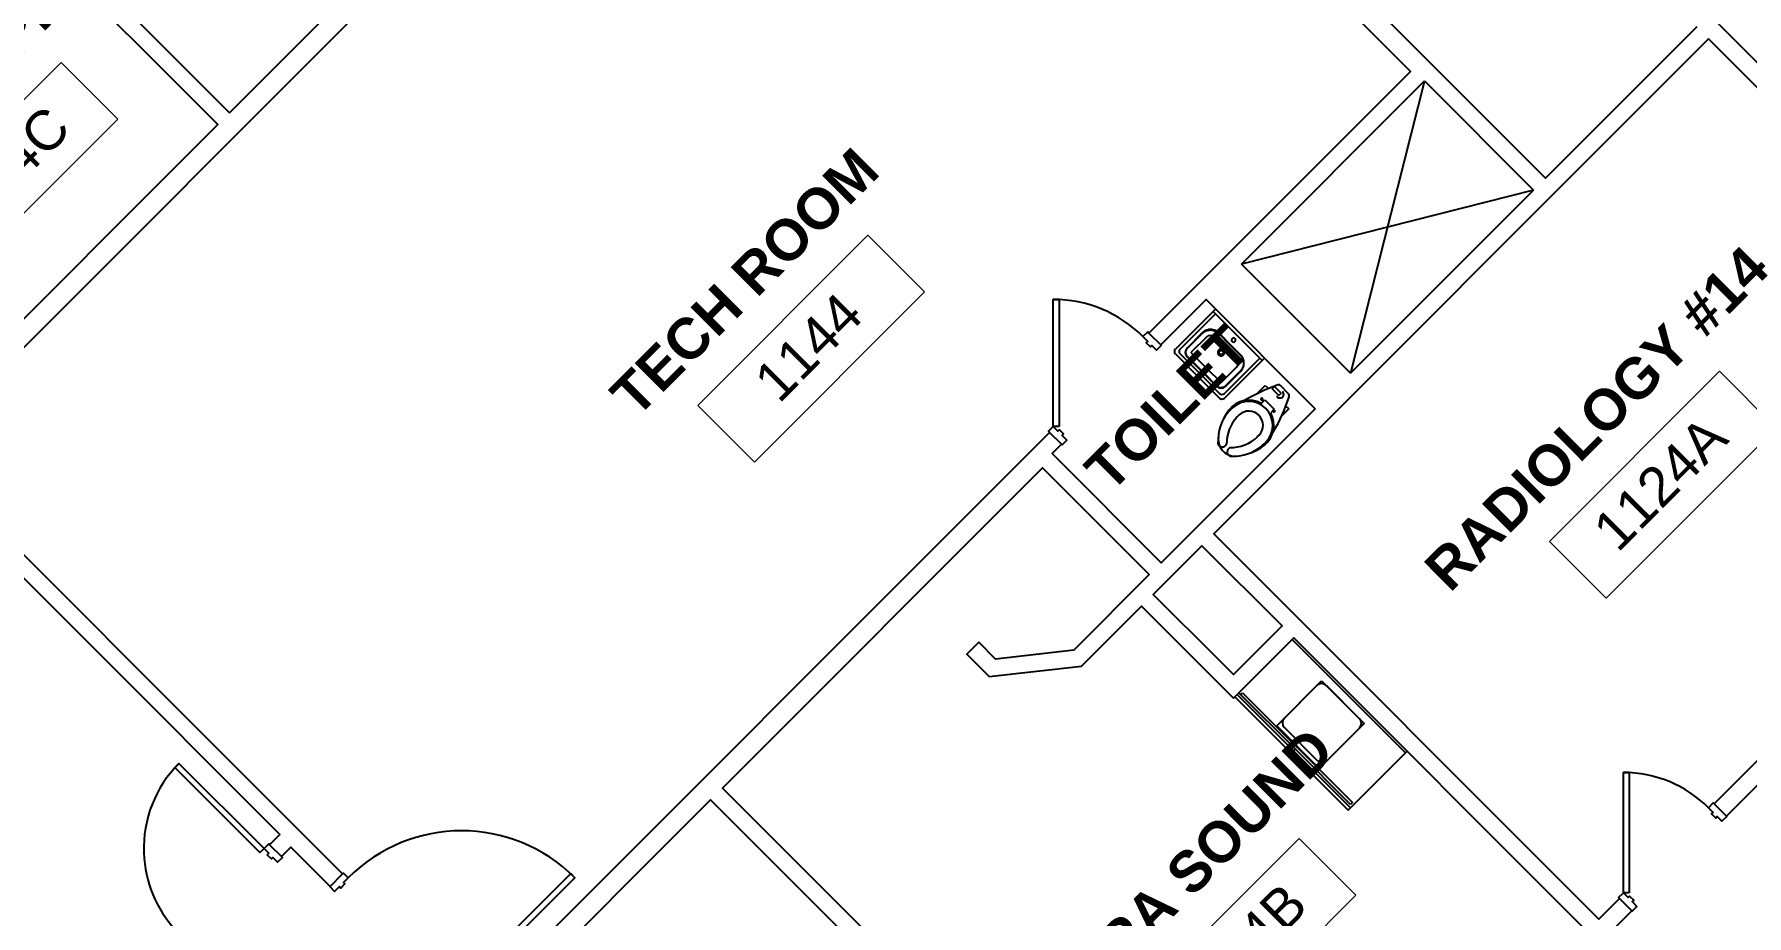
# Model space of a CAD drawing. Header units: inches. Extents: x -59 to 5745, y -269 to 4477.
# Drawn here: x 1332 to 1845, y 945 to 1209 of the extents above; entities that cross this region are included whole.
import ezdxf

# ---------------------------------------------------------------- set-up
doc = ezdxf.new("R2010")
doc.units = ezdxf.units.IN
doc.header["$LTSCALE"] = 96
doc.header["$MEASUREMENT"] = 0
doc.layers.add('A-AREA-IDEN', color=2, linetype='CONTINUOUS', lineweight=9)
for name, color, linetype in [('A-DOOR', 2, 'CONTINUOUS'), ('A-FLOR-CASE', 3, 'CONTINUOUS'), ('A-FLOR-PFIX', 2, 'CONTINUOUS'), ('A-SHAFT', 1, 'CONTINUOUS'), ('A-WALL-FULL', 6, 'CONTINUOUS')]:
    doc.layers.add(name, color=color, linetype=linetype)
doc.styles.add('Arial_2', font='arial.ttf', dxfattribs={"height": 11.802395})
doc.styles.add('Arial_B', font='arialbd.ttf', dxfattribs={"height": 12.177074})

# ---------------------------------------------------------------- blocks, each defined once
blk = doc.blocks.new('Room Tag - Room Tag-10342-LEVEL 01 OVERALL FLOOR PLAN CATH _1')
at = {"layer": 'A-AREA-IDEN'}
for p, q in [((-0.375, -0.0625), (-0.375, -0.3125)), ((-0.375, -0.0625), (0.375, -0.0625)), ((0.375, -0.0625), (0.375, -0.3125)), ((-0.375, -0.3125), (0.375, -0.3125))]:
    blk.add_line(p, q, dxfattribs=at)

msp = doc.modelspace()

# ---------------------------------------------------------------- linework, layer by layer
at = {"layer": 'A-DOOR'}
for points in [[(1638.69, 1091.36), (1636.94, 1091.36), (1636.94, 1129.36), (1638.69, 1129.36)], [(1399.48, 963.86), (1400.72, 965.1), (1375.26, 990.55), (1374.02, 989.32)], [(1809.35, 951.85), (1807.6, 951.85), (1807.6, 987.85), (1809.35, 987.85)], [(1458.61, 923.64), (1459.85, 922.4), (1493.79, 956.34), (1492.56, 957.58)]]:
    msp.add_lwpolyline(points, close=True, dxfattribs=at)
for points in [[(1669.11, 1115.76), (1669.29, 1115.58), (1667.88, 1114.16), (1666.46, 1115.58), (1666.02, 1115.14), (1664.78, 1116.37), (1665.23, 1116.82), (1663.81, 1118.23), (1665.23, 1119.64), (1665.58, 1119.29)], [(1635.88, 1089.59), (1635.53, 1089.95), (1636.94, 1091.36), (1638.36, 1089.95), (1638.8, 1090.39), (1640.03, 1089.15), (1639.59, 1088.71), (1641.01, 1087.29), (1639.59, 1085.88), (1639.42, 1086.06)], [(1838.45, 974.74), (1838.54, 974.65), (1837.12, 973.24), (1835.71, 974.65), (1835.27, 974.21), (1834.03, 975.45), (1834.47, 975.89), (1833.06, 977.3), (1834.47, 978.72), (1834.74, 978.45)], [(1402.4, 966.25), (1402.13, 966.51), (1400.72, 965.1), (1402.13, 963.68), (1401.69, 963.24), (1402.93, 962), (1403.37, 962.45), (1404.78, 961.03), (1406.2, 962.45), (1405.93, 962.71)], [(1420.52, 953.78), (1420.43, 953.69), (1421.85, 952.28), (1423.26, 953.69), (1423.7, 953.25), (1424.94, 954.49), (1424.5, 954.93), (1425.91, 956.34), (1424.5, 957.76), (1424.23, 957.49)], [(1806.45, 950.17), (1806.19, 950.43), (1807.6, 951.85), (1809.01, 950.43), (1809.46, 950.88), (1810.69, 949.64), (1810.25, 949.2), (1811.67, 947.78), (1810.25, 946.37), (1810.16, 946.46)]]:
    msp.add_lwpolyline(points, dxfattribs=at)
for centre, radius, start, end in [((1636.94, 1091.36), 38, 45, 90), ((1400.72, 965.1), 36, 135, 138.1922), ((1400.72, 965.1), 36, 138.1922, 184.8052), ((1807.6, 951.85), 36, 45, 90), ((1459.85, 922.4), 48, 45, 135), ((1400.72, 965.1), 36, 184.8052, 225)]:
    msp.add_arc(centre, radius, start, end, dxfattribs=at)
at = {"layer": 'A-FLOR-CASE'}
for p, q in [((1708.45, 1027.62), (1742.39, 993.68)), ((1703.85, 1001.81), (1717.28, 1015.25)), ((1717.28, 1015.25), (1730.01, 1002.52)), ((1691.3, 1010.47), (1725.24, 976.53)), ((1725.95, 977.24), (1692.01, 1011.18)), ((1708.89, 994.3), (1692.01, 1011.18)), ((1692.54, 1011.71), (1709.42, 994.83)), ((1693.07, 1011.18), (1693.6, 1011.71)), ((1693.6, 1011.71), (1726.48, 978.83)), ((1706.15, 1004.11), (1715.87, 1013.83)), ((1718.7, 1013.83), (1728.6, 1003.93)), ((1716.58, 989.08), (1703.85, 1001.81)), ((1716.05, 991.38), (1706.15, 1001.28)), ((1730.01, 1002.52), (1716.58, 989.08)), ((1728.6, 1001.1), (1718.88, 991.38)), ((1706.5, 995.27), (1706.15, 994.92)), ((1706.15, 994.92), (1706.49, 994.57)), ((1706.49, 994.57), (1706.85, 994.92)), ((1708.89, 994.3), (1709.42, 994.83)), ((1725.95, 978.3), (1709.42, 994.83)), ((1709.68, 992.09), (1709.33, 991.74)), ((1709.33, 991.74), (1709.68, 991.39)), ((1709.68, 991.39), (1710.03, 991.74)), ((1725.24, 976.53), (1742.39, 993.68)), ((1742.39, 993.68), (1725.95, 977.24)), ((1742.39, 993.68), (1742.92, 994.21)), ((1726.48, 978.83), (1725.95, 978.3))]:
    msp.add_line(p, q, dxfattribs=at)
for centre, start, end in [((1717.28, 1012.42), 45, 135), ((1707.56, 1002.69), 135, 225), ((1727.18, 1002.52), 315, 45), ((1717.46, 992.8), 225, 315)]:
    msp.add_arc(centre, 2, start, end, dxfattribs=at)
at = {"layer": 'A-FLOR-PFIX'}
for p, q in [((1684.81, 1125.79), (1673.5, 1114.48)), ((1674.91, 1114.48), (1685.52, 1125.09)), ((1685.52, 1125.09), (1674.91, 1114.48)), ((1685.52, 1126.5), (1684.81, 1125.79)), ((1684.81, 1125.79), (1692.5, 1118.1)), ((1681.54, 1119.34), (1677.03, 1114.83)), ((1677.03, 1114.83), (1681.54, 1119.34)), ((1677.12, 1114.74), (1681.63, 1119.25)), ((1682.78, 1118.1), (1678.27, 1113.6)), ((1682.78, 1118.1), (1678.27, 1113.6)), ((1688.87, 1114.48), (1685.25, 1118.1)), ((1688.87, 1114.48), (1685.25, 1118.1)), ((1686.4, 1119.25), (1686.33, 1119.32)), ((1686.4, 1119.25), (1690.02, 1115.63)), ((1690.11, 1115.72), (1686.49, 1119.34)), ((1686.49, 1119.34), (1690.11, 1115.72)), ((1692.5, 1118.1), (1699.48, 1111.12)), ((1673.5, 1113.06), (1680.48, 1106.08)), ((1681.19, 1106.79), (1674.91, 1113.06)), ((1674.91, 1113.06), (1681.19, 1106.79)), ((1677.12, 1114.74), (1677.08, 1114.7)), ((1678.27, 1113.42), (1683.04, 1108.65)), ((1678.27, 1113.42), (1683.04, 1108.65)), ((1691.79, 1111.56), (1688.87, 1114.48)), ((1691.79, 1111.56), (1688.87, 1114.48)), ((1690.02, 1115.63), (1692.94, 1112.71)), ((1693.03, 1112.8), (1690.11, 1115.72)), ((1690.11, 1115.72), (1693.03, 1112.8)), ((1677.03, 1112.18), (1681.8, 1107.41)), ((1681.8, 1107.41), (1677.03, 1112.18)), ((1677.11, 1112.28), (1677.12, 1112.27)), ((1681.89, 1107.5), (1677.12, 1112.27)), ((1681.8, 1107.41), (1685.87, 1103.34)), ((1685.87, 1103.34), (1681.8, 1107.41)), ((1685.96, 1103.43), (1681.89, 1107.5)), ((1683.04, 1108.65), (1687.11, 1104.58)), ((1683.04, 1108.65), (1687.11, 1104.58)), ((1687.28, 1104.58), (1691.79, 1109.09)), ((1687.28, 1104.58), (1691.79, 1109.09)), ((1698.77, 1111.83), (1688.17, 1101.22)), ((1688.17, 1101.22), (1698.77, 1111.83)), ((1688.17, 1099.81), (1699.48, 1111.12)), ((1692.94, 1107.94), (1688.43, 1103.43)), ((1688.52, 1103.34), (1693.03, 1107.85)), ((1693.03, 1107.85), (1688.52, 1103.34)), ((1692.94, 1107.94), (1693.01, 1108.01)), ((1699.48, 1111.12), (1700.19, 1111.83)), ((1680.48, 1106.08), (1686.75, 1099.81)), ((1686.75, 1101.22), (1681.19, 1106.79)), ((1681.19, 1106.79), (1686.75, 1101.22)), ((1685.96, 1103.43), (1686, 1103.39)), ((1688.42, 1103.42), (1688.43, 1103.43)), ((1697.87, 1101.1), (1700.42, 1103.66)), ((1700.42, 1103.66), (1701.26, 1102.82)), ((1702.51, 1102.6), (1703.21, 1103.31)), ((1702.51, 1102.6), (1704.45, 1100.66)), ((1705.15, 1101.37), (1703.21, 1103.31)), ((1707.3, 1101.26), (1705.05, 1103.51)), ((1699.21, 1098.25), (1700.29, 1099.33)), ((1700.29, 1099.33), (1703.12, 1096.5)), ((1705.15, 1101.37), (1704.45, 1100.66)), ((1706.5, 1097.58), (1707.45, 1096.63)), ((1690.56, 1096.9), (1689.94, 1096.27)), ((1692.59, 1094.81), (1692.03, 1094.25)), ((1703.12, 1096.5), (1702.04, 1095.43)), ((1707.45, 1096.63), (1705.4, 1094.59)), ((1698.04, 1088.24), (1698.6, 1088.8))]:
    msp.add_line(p, q, dxfattribs=at)
at = {"layer": 'A-FLOR-PFIX', "flags": 128}
for points in [[(1681.63, 1119.25), (1681.72, 1119.35), (1681.83, 1119.43), (1681.93, 1119.52), (1682.04, 1119.6), (1682.15, 1119.68), (1682.26, 1119.75), (1682.38, 1119.82), (1682.5, 1119.88), (1682.62, 1119.94), (1682.74, 1119.99), (1682.87, 1120.04), (1683, 1120.08), (1683.13, 1120.12), (1683.26, 1120.16), (1683.39, 1120.18), (1683.52, 1120.2), (1683.66, 1120.22), (1683.79, 1120.23), (1683.93, 1120.24), (1684.06, 1120.24), (1684.2, 1120.24), (1684.33, 1120.23), (1684.47, 1120.21), (1684.6, 1120.19), (1684.73, 1120.16), (1684.86, 1120.13), (1684.99, 1120.09), (1685.12, 1120.05), (1685.25, 1120.01), (1685.37, 1119.95), (1685.5, 1119.9), (1685.62, 1119.84), (1685.73, 1119.77), (1685.85, 1119.7), (1685.96, 1119.62), (1686.07, 1119.54), (1686.17, 1119.46), (1686.28, 1119.37), (1686.37, 1119.28), (1686.4, 1119.25)], [(1681.7, 1119.32), (1681.65, 1119.28), (1681.63, 1119.25)], [(1677.12, 1112.27), (1677.07, 1112.32), (1677.02, 1112.37), (1676.98, 1112.43), (1676.94, 1112.48), (1676.9, 1112.54), (1676.86, 1112.6), (1676.83, 1112.66), (1676.79, 1112.72), (1676.76, 1112.78), (1676.74, 1112.85), (1676.71, 1112.91), (1676.69, 1112.98), (1676.67, 1113.05), (1676.65, 1113.12), (1676.64, 1113.18), (1676.63, 1113.25), (1676.62, 1113.32), (1676.61, 1113.39), (1676.61, 1113.46), (1676.61, 1113.53), (1676.61, 1113.6), (1676.61, 1113.67), (1676.62, 1113.74), (1676.63, 1113.81), (1676.65, 1113.88), (1676.66, 1113.95), (1676.68, 1114.01), (1676.7, 1114.08), (1676.73, 1114.15), (1676.75, 1114.21), (1676.78, 1114.28), (1676.82, 1114.34), (1676.85, 1114.4), (1676.89, 1114.46), (1676.93, 1114.52), (1676.97, 1114.57), (1677.01, 1114.63), (1677.06, 1114.68), (1677.11, 1114.73), (1677.12, 1114.74)], [(1676.63, 1113.2), (1676.65, 1113.13), (1676.66, 1113.07)], [(1686.49, 1114.21), (1686.46, 1114.18), (1686.43, 1114.15), (1686.41, 1114.12), (1686.38, 1114.09), (1686.36, 1114.06), (1686.34, 1114.03), (1686.32, 1113.99), (1686.3, 1113.96), (1686.28, 1113.92), (1686.27, 1113.88), (1686.25, 1113.85), (1686.24, 1113.81), (1686.23, 1113.77), (1686.22, 1113.73), (1686.21, 1113.69), (1686.21, 1113.65), (1686.2, 1113.61), (1686.2, 1113.57), (1686.2, 1113.53), (1686.2, 1113.49), (1686.2, 1113.45), (1686.2, 1113.41), (1686.2, 1113.37), (1686.21, 1113.33), (1686.22, 1113.29), (1686.23, 1113.25), (1686.24, 1113.22), (1686.25, 1113.18), (1686.26, 1113.14), (1686.28, 1113.1), (1686.3, 1113.07), (1686.32, 1113.03), (1686.34, 1113), (1686.36, 1112.96), (1686.38, 1112.93), (1686.4, 1112.9), (1686.43, 1112.87), (1686.45, 1112.84), (1686.48, 1112.81), (1686.51, 1112.78), (1686.54, 1112.75), (1686.57, 1112.73), (1686.6, 1112.7), (1686.63, 1112.68), (1686.67, 1112.66), (1686.7, 1112.64), (1686.74, 1112.62), (1686.77, 1112.6), (1686.81, 1112.58), (1686.85, 1112.57), (1686.88, 1112.56), (1686.92, 1112.54)], [(1688.16, 1113.76), (1688.15, 1113.8), (1688.14, 1113.84), (1688.13, 1113.87), (1688.11, 1113.91), (1688.09, 1113.95), (1688.08, 1113.98), (1688.06, 1114.02), (1688.03, 1114.05), (1688.01, 1114.08), (1687.99, 1114.12), (1687.96, 1114.15), (1687.94, 1114.18), (1687.91, 1114.21), (1687.88, 1114.23), (1687.85, 1114.26), (1687.82, 1114.29), (1687.79, 1114.31), (1687.76, 1114.33), (1687.72, 1114.36), (1687.69, 1114.38), (1687.65, 1114.4), (1687.62, 1114.41), (1687.58, 1114.43), (1687.54, 1114.44), (1687.51, 1114.46), (1687.47, 1114.47), (1687.43, 1114.48), (1687.39, 1114.49), (1687.35, 1114.49), (1687.31, 1114.5), (1687.27, 1114.5), (1687.23, 1114.51), (1687.19, 1114.51), (1687.15, 1114.51), (1687.11, 1114.5), (1687.07, 1114.5), (1687.03, 1114.49), (1686.99, 1114.49), (1686.95, 1114.48), (1686.92, 1114.47), (1686.88, 1114.45), (1686.84, 1114.44), (1686.8, 1114.43), (1686.77, 1114.41), (1686.73, 1114.39), (1686.7, 1114.37), (1686.66, 1114.35), (1686.63, 1114.33), (1686.6, 1114.31), (1686.56, 1114.28), (1686.53, 1114.26), (1686.5, 1114.23), (1686.49, 1114.21)], [(1687.29, 1112.89), (1687.26, 1112.89), (1687.24, 1112.88), (1687.21, 1112.88), (1687.19, 1112.88), (1687.16, 1112.88), (1687.14, 1112.88), (1687.11, 1112.89), (1687.09, 1112.89), (1687.06, 1112.9), (1687.04, 1112.9), (1687.01, 1112.91), (1686.99, 1112.92), (1686.97, 1112.92), (1686.94, 1112.93), (1686.92, 1112.95), (1686.9, 1112.96), (1686.88, 1112.97), (1686.86, 1112.98), (1686.84, 1113), (1686.82, 1113.01), (1686.8, 1113.03), (1686.78, 1113.04), (1686.76, 1113.06), (1686.74, 1113.08), (1686.72, 1113.1), (1686.71, 1113.12), (1686.69, 1113.14), (1686.68, 1113.16), (1686.66, 1113.18), (1686.65, 1113.2), (1686.64, 1113.22), (1686.63, 1113.24), (1686.62, 1113.27), (1686.61, 1113.29), (1686.6, 1113.31), (1686.59, 1113.34), (1686.59, 1113.36), (1686.58, 1113.38), (1686.58, 1113.41), (1686.57, 1113.43), (1686.57, 1113.46), (1686.57, 1113.48), (1686.57, 1113.51), (1686.57, 1113.53), (1686.57, 1113.56), (1686.58, 1113.58), (1686.58, 1113.61), (1686.58, 1113.63), (1686.59, 1113.66), (1686.6, 1113.68), (1686.6, 1113.71), (1686.61, 1113.73), (1686.62, 1113.75), (1686.63, 1113.77), (1686.64, 1113.8), (1686.65, 1113.82), (1686.67, 1113.84), (1686.68, 1113.86), (1686.7, 1113.88), (1686.71, 1113.9), (1686.73, 1113.92), (1686.74, 1113.94), (1686.75, 1113.95)], [(1686.75, 1113.95), (1686.77, 1113.97), (1686.79, 1113.98), (1686.81, 1114), (1686.83, 1114.01), (1686.85, 1114.03), (1686.87, 1114.04), (1686.89, 1114.05), (1686.92, 1114.07), (1686.94, 1114.08), (1686.96, 1114.09), (1686.98, 1114.09), (1687.01, 1114.1), (1687.03, 1114.11), (1687.06, 1114.12), (1687.08, 1114.12), (1687.1, 1114.13), (1687.13, 1114.13), (1687.15, 1114.13), (1687.18, 1114.13), (1687.2, 1114.13), (1687.23, 1114.13), (1687.25, 1114.13), (1687.28, 1114.13), (1687.3, 1114.12), (1687.33, 1114.12), (1687.35, 1114.11), (1687.38, 1114.1), (1687.4, 1114.1), (1687.42, 1114.09), (1687.45, 1114.08), (1687.47, 1114.07), (1687.49, 1114.06), (1687.51, 1114.04), (1687.54, 1114.03), (1687.56, 1114.02), (1687.58, 1114), (1687.6, 1113.99), (1687.61, 1113.97), (1687.63, 1113.95), (1687.65, 1113.94), (1687.67, 1113.92), (1687.68, 1113.9), (1687.7, 1113.88), (1687.71, 1113.86), (1687.73, 1113.84), (1687.74, 1113.82), (1687.75, 1113.79), (1687.76, 1113.77), (1687.77, 1113.75), (1687.78, 1113.72), (1687.79, 1113.7), (1687.8, 1113.68), (1687.8, 1113.65), (1687.81, 1113.63), (1687.81, 1113.6), (1687.82, 1113.58), (1687.82, 1113.55), (1687.82, 1113.53), (1687.82, 1113.5), (1687.82, 1113.48), (1687.82, 1113.45), (1687.82, 1113.43)], [(1686.92, 1112.54), (1686.96, 1112.53), (1687, 1112.53), (1687.04, 1112.52), (1687.08, 1112.51), (1687.12, 1112.51), (1687.16, 1112.51), (1687.2, 1112.51), (1687.24, 1112.51), (1687.28, 1112.51), (1687.32, 1112.51), (1687.36, 1112.52), (1687.4, 1112.53), (1687.44, 1112.54), (1687.48, 1112.55), (1687.51, 1112.56), (1687.55, 1112.57), (1687.59, 1112.59), (1687.62, 1112.6), (1687.66, 1112.62), (1687.7, 1112.64), (1687.73, 1112.66), (1687.76, 1112.68), (1687.8, 1112.71), (1687.83, 1112.73), (1687.86, 1112.76), (1687.89, 1112.78), (1687.9, 1112.8)], [(1687.64, 1113.06), (1687.62, 1113.05), (1687.6, 1113.03), (1687.58, 1113.01), (1687.56, 1113), (1687.54, 1112.99), (1687.52, 1112.97), (1687.5, 1112.96), (1687.48, 1112.95), (1687.45, 1112.94), (1687.43, 1112.93), (1687.41, 1112.92), (1687.38, 1112.91), (1687.36, 1112.9), (1687.34, 1112.9), (1687.31, 1112.89), (1687.29, 1112.89)], [(1687.82, 1113.43), (1687.81, 1113.4), (1687.81, 1113.38), (1687.8, 1113.36), (1687.8, 1113.33), (1687.79, 1113.31), (1687.78, 1113.28), (1687.77, 1113.26), (1687.76, 1113.24), (1687.75, 1113.22), (1687.74, 1113.19), (1687.72, 1113.17), (1687.71, 1113.15), (1687.7, 1113.13), (1687.68, 1113.11), (1687.66, 1113.09), (1687.65, 1113.07), (1687.64, 1113.06)], [(1687.9, 1112.8), (1687.93, 1112.83), (1687.96, 1112.86), (1687.98, 1112.89), (1688.01, 1112.92), (1688.03, 1112.95), (1688.05, 1112.99), (1688.07, 1113.02), (1688.09, 1113.06), (1688.11, 1113.09), (1688.12, 1113.13), (1688.14, 1113.17), (1688.15, 1113.21), (1688.16, 1113.24), (1688.17, 1113.28), (1688.18, 1113.32), (1688.18, 1113.36), (1688.19, 1113.4), (1688.19, 1113.44), (1688.2, 1113.48), (1688.2, 1113.52), (1688.19, 1113.56), (1688.19, 1113.6), (1688.19, 1113.64), (1688.18, 1113.68), (1688.17, 1113.72), (1688.16, 1113.76)], [(1693.01, 1112.64), (1692.97, 1112.69), (1692.94, 1112.71)], [(1692.94, 1112.71), (1693.03, 1112.61), (1693.12, 1112.51), (1693.21, 1112.41), (1693.29, 1112.3), (1693.37, 1112.19), (1693.44, 1112.08), (1693.51, 1111.96), (1693.57, 1111.84), (1693.63, 1111.72), (1693.68, 1111.59), (1693.73, 1111.47), (1693.77, 1111.34), (1693.81, 1111.21), (1693.84, 1111.08), (1693.87, 1110.95), (1693.89, 1110.81), (1693.91, 1110.68), (1693.92, 1110.55), (1693.93, 1110.41), (1693.93, 1110.28), (1693.92, 1110.14), (1693.91, 1110.01), (1693.9, 1109.87), (1693.88, 1109.74), (1693.85, 1109.61), (1693.82, 1109.47), (1693.78, 1109.34), (1693.74, 1109.22), (1693.7, 1109.09), (1693.64, 1108.97), (1693.59, 1108.84), (1693.52, 1108.72), (1693.46, 1108.61), (1693.39, 1108.49), (1693.31, 1108.38), (1693.23, 1108.27), (1693.15, 1108.16), (1693.06, 1108.06), (1692.97, 1107.96), (1692.94, 1107.94)], [(1688.43, 1103.43), (1688.38, 1103.38), (1688.33, 1103.34), (1688.28, 1103.29), (1688.22, 1103.25), (1688.16, 1103.21), (1688.1, 1103.17), (1688.04, 1103.14), (1687.98, 1103.1), (1687.92, 1103.07), (1687.85, 1103.05), (1687.79, 1103.02), (1687.72, 1103), (1687.65, 1102.98), (1687.59, 1102.96), (1687.52, 1102.95), (1687.45, 1102.94), (1687.38, 1102.93), (1687.31, 1102.92), (1687.24, 1102.92), (1687.17, 1102.92), (1687.1, 1102.92), (1687.03, 1102.93), (1686.96, 1102.93), (1686.89, 1102.94), (1686.82, 1102.96), (1686.75, 1102.97), (1686.69, 1102.99), (1686.62, 1103.01), (1686.56, 1103.04), (1686.49, 1103.07), (1686.43, 1103.1), (1686.36, 1103.13), (1686.3, 1103.16), (1686.24, 1103.2), (1686.19, 1103.24), (1686.13, 1103.28), (1686.08, 1103.32), (1686.02, 1103.37), (1685.97, 1103.42), (1685.96, 1103.43)], [(1687.5, 1102.94), (1687.57, 1102.96), (1687.64, 1102.97)]]:
    msp.add_lwpolyline(points, dxfattribs=at)
at = {"layer": 'A-FLOR-PFIX'}
for centre, radius, start, end in [((1684.01, 1116.87), 3.5, 45, 135), ((1684.01, 1116.87), 3.5, 101.5502, 135), ((1684.01, 1116.87), 1.75, 45, 135), ((1684.01, 1116.87), 3.5, 96.0302, 101.3266), ((1684.01, 1116.87), 3.5, 45, 95.4198), ((1690.91, 1117.22), 0.625, 135, 278.768), ((1690.91, 1117.22), 0.625, 351.232, 135), ((1674.2, 1113.77), 1, 135, 225), ((1675.62, 1113.77), 1, 135, 225), ((1675.62, 1113.77), 1, 135, 225), ((1678.36, 1113.51), 1.88, 135, 225), ((1678.36, 1113.51), 1.88, 135, 225), ((1678.36, 1113.51), 0.125, 135, 225), ((1678.36, 1113.51), 0.125, 135, 225), ((1687.2, 1113.51), 1, 166.9602, 180.5898), ((1687.2, 1113.51), 1, 202.2232, 211.2368), ((1687.2, 1113.51), 1, 135, 146.071), ((1687.2, 1113.51), 1, 123.929, 135), ((1687.2, 1113.51), 1, 89.5648, 103.0398), ((1687.2, 1113.51), 1, 269.5648, 283.0398), ((1687.2, 1113.51), 1, 303.929, 315), ((1687.2, 1113.51), 1, 315, 326.071), ((1687.2, 1113.51), 1, 22.2232, 31.2368), ((1687.2, 1113.51), 1, 346.9602, 0.5898), ((1690.91, 1117.22), 0.625, 278.768, 315), ((1690.91, 1117.22), 0.625, 315, 351.232), ((1690.55, 1110.32), 3.5, 315, 45), ((1690.55, 1110.32), 3.5, 11.5502, 45), ((1690.55, 1110.32), 1.75, 315, 45), ((1690.55, 1110.32), 3.5, 315, 5.4198), ((1690.55, 1110.32), 3.5, 6.0302, 11.3266), ((1687.2, 1104.67), 1.87, 225, 315), ((1687.2, 1104.67), 1.88, 225, 315), ((1687.2, 1104.67), 0.125, 225, 315), ((1687.2, 1104.67), 0.125, 225, 315), ((1724.38, 1047.95), 59.4, 110.1048, 120.4917), ((1704.34, 1102.8), 1, 45, 109.2828), ((1687.46, 1101.93), 1, 225, 315), ((1687.46, 1101.93), 1, 225, 315), ((1687.46, 1100.51), 1, 225, 315), ((1695.49, 1091.71), 7.53, 60.4002, 141.6407), ((1695.49, 1091.71), 7.16, 316.4754, 133.5246), ((1699.41, 1099.51), 0.313, 45, 225), ((1699.41, 1099.51), 0.313, 225, 45), ((1667.36, 1112.21), 41.93, 327.6324, 343.381), ((1704.8, 1101.01), 1.13, 202.9334, 45), ((1706.59, 1100.55), 1, 337.5332, 45), ((1701.75, 1086.76), 15.5, 141.6407, 182.1386), ((1700.71, 1086.13), 14.8, 136.7164, 155.1799), ((1700.71, 1086.13), 11.89, 136.9149, 180.3418), ((1700.71, 1086.13), 11.89, 136.9149, 180.3418), ((1695.49, 1091.71), 4.25, 316.9149, 133.0851), ((1695.49, 1091.71), 7.53, 308.3593, 29.5998), ((1703.29, 1095.62), 0.313, 45, 225), ((1691.38, 1087.51), 5.03, 173.6971, 225.1619), ((1689.92, 1096.92), 11.89, 269.6582, 313.0851), ((1690.75, 1095.24), 13.03, 299.8246, 324.0265), ((1687.56, 1086.6), 1.38, 197.8719, 336.7134), ((1691.4, 1087.49), 5.03, 224.8381, 276.3029), ((1690.39, 1083.77), 1.37, 113.2866, 252.1281), ((1690.55, 1097.96), 15.5, 267.8614, 308.3593), ((1689.92, 1096.92), 14.8, 294.8201, 313.2836)]:
    msp.add_arc(centre, radius, start, end, dxfattribs=at)
at = {"layer": 'A-SHAFT'}
for p, q in [((1748.09, 1194.73), (1725.96, 1107.27)), ((1780.75, 1162.07), (1693.29, 1139.93))]:
    msp.add_line(p, q, dxfattribs=at)
at = {"layer": 'A-WALL-FULL'}
for p, q in [((1693.29, 1139.93), (1748.09, 1194.73)), ((1748.09, 1194.73), (1780.75, 1162.07)), ((1725.96, 1107.27), (1780.75, 1162.07)), ((1725.96, 1107.27), (1693.29, 1139.93))]:
    msp.add_line(p, q, dxfattribs=at)
for points in [[(1829.58, 1210.9), (1784.28, 1165.6), (1604.15, 1345.74)], [(1604.15, 1337.25), (1743.84, 1197.56), (1665.58, 1119.29), (1669.11, 1115.76), (1682.69, 1129.33), (1715.35, 1096.67)], [(1092.8, 1258.31), (1158.47, 1192.63), (1184.46, 1218.62), (1226.89, 1176.19), (1203.4, 1152.7), (1206.23, 1149.87), (1229.72, 1173.36), (1304.14, 1098.94), (1293.46, 1088.26), (1290.01, 1084.82), (1405.49, 969.34), (1402.4, 966.25), (1405.93, 962.71), (1408.76, 965.54), (1420.52, 953.78), (1424.23, 957.49), (1412.47, 969.25), (1408.94, 972.79), (1297.7, 1084.02), (1457.84, 1244.16)], [(1457.84, 1252.64), (1390.4, 1185.21), (1332.78, 1242.83), (1298.33, 1208.39), (1301.86, 1204.85), (1332.78, 1235.76), (1386.87, 1181.67), (1308.38, 1103.18), (1254.29, 1157.27), (1273.58, 1176.57), (1270.04, 1180.1), (1250.75, 1160.81), (1206.36, 1205.2), (1231.64, 1230.48)], [(1918.27, 1129.63), (1833.29, 1214.61)], [(1665.71, 1047.03), (1643.09, 1024.4), (1619.66, 1021.79), (1614.65, 1026.8), (1611.12, 1023.26), (1617.82, 1016.56), (1645.38, 1019.63), (1663.34, 1037.59), (1690.88, 1010.05), (1708.98, 1028.15), (1796.7, 940.42), (1790.36, 934.08), (1794.08, 930.37), (1810.16, 946.46), (1806.45, 950.17), (1800.24, 943.96), (1684.98, 1059.22), (1833.11, 1207.36), (1914.55, 1125.92)], [(1715.35, 1096.67), (1669.25, 1050.57), (1636.59, 1083.23), (1639.42, 1086.06), (1635.88, 1089.59), (1464.01, 917.72)], [(1875.95, 860.16), (1792.83, 860.16), (1758.34, 894.64), (1765.79, 902.09), (1762.08, 905.8), (1751.1, 894.81), (1688.69, 832.41), (1537.94, 983.17), (1633.76, 1078.99), (1665.71, 1047.03)], [(1897.68, 1041.4), (1834.74, 978.45), (1838.45, 974.74), (1850.26, 986.56)], [(1474.74, 919.97), (1534.4, 979.63), (1765.52, 748.51)]]:
    msp.add_lwpolyline(points, dxfattribs=at)
msp.add_lwpolyline([(1686.69, 1021.3), (1666.88, 1041.12), (1681.44, 1055.69), (1705.44, 1031.69), (1690.88, 1017.12)], close=True, dxfattribs=at)

# ---------------------------------------------------------------- block references
at = {"layer": 'A-AREA-IDEN', "xscale": 95.99999999999996, "yscale": 95.99999999999996, "zscale": 95.99999999999996, "rotation": 44.99999999999987}
for p in [(1310.27, 1179.08), (1551.74, 1127.38), (1806.72, 1086.65), (1680.88, 946.93)]:
    msp.add_blockref('Room Tag - Room Tag-10342-LEVEL 01 OVERALL FLOOR PLAN CATH _1', p, dxfattribs=at)

# ---------------------------------------------------------------- texts
at = {"layer": 'A-AREA-IDEN', "attachment_point": 2, "rotation": 45, "line_spacing_factor": 0.938532}
for s, insert, char_height, width, style in [('HOUSEKEEPING', (1298.78, 1190.58), 12.1771, 158.832, 'Arial_B'), ('1144C', (1317.99, 1170.97), 11.802, 57.888, 'Arial_2'), ('TECH ROOM', (1540.26, 1138.88), 12.177, 120.672, 'Arial_B'), ('RADIOLOGY #14', (1795.24, 1098.14), 12.1771, 157.536, 'Arial_B'), ('1144', (1559.46, 1119.27), 11.802, 43.776, 'Arial_2'), ('TOILET', (1666.83, 1101.1), 12.177, 70.272, 'Arial_B'), ('1124A', (1814.44, 1078.54), 11.802, 56.88, 'Arial_2'), ('ULTRA SOUND', (1669.4, 958.43), 12.1771, 143.28, 'Arial_B'), ('1124B', (1688.6, 938.82), 11.802, 56.88, 'Arial_2')]:
    msp.add_mtext(s, dxfattribs=dict(at, insert=insert, char_height=char_height, width=width, style=style))

doc.saveas('drawing.dxf')
